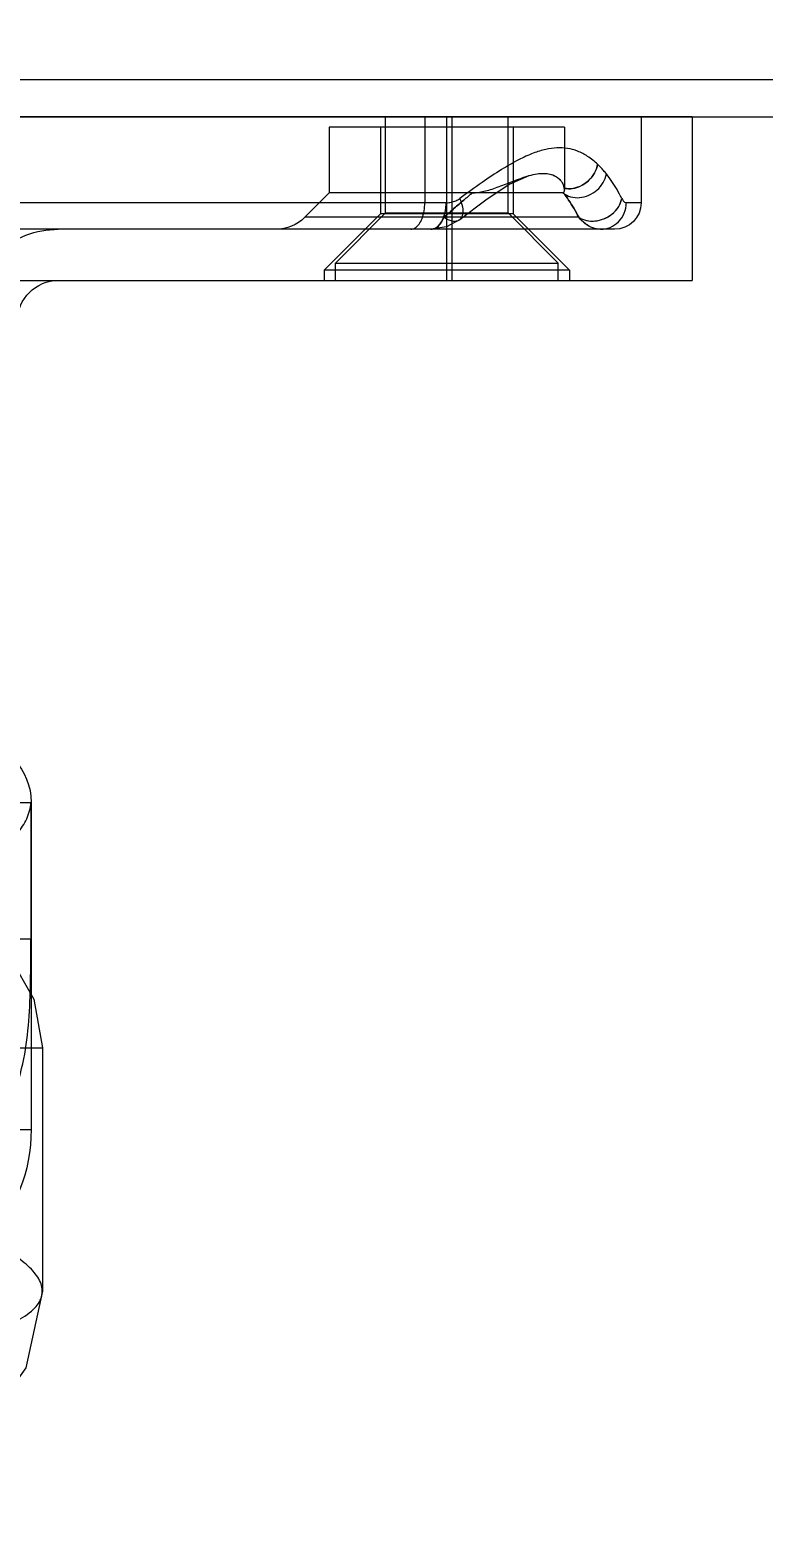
# Model space of a CAD drawing. Header units: millimetres. Extents: x 12325263 to 13848842, y -1463133 to 573208.
# Drawn here: x 12578693.1 to 12578728.9, y -838032.4 to -837959.7 of the extents above; entities that cross this region are included whole.
import ezdxf
from ezdxf.xclip import XClip

# ---------------------------------------------------------------- set-up
doc = ezdxf.new("R2010")
doc.units = ezdxf.units.MM
doc.header["$LTSCALE"] = 1000
doc.header["$XCLIPFRAME"] = 0
for name, color, linetype in [('A-ANNO-DIMS', 83, 'Continuous'), ('fur202301', 252, 'Continuous'), ('WALL', 5, 'Continuous'), ('WALL-SHATCH', 8, 'Continuous'), ('建筑-楼板开洞', 251, 'Continuous')]:
    doc.layers.add(name, color=color, linetype=linetype)
doc.styles.add('_TCH_DIM_T3', font='SIMPLEX.shx', dxfattribs={"width": 0.705882, "bigfont": 'GBCBIG.shx'})
doc.dimstyles.new('_TCH_ARCH&&120', dxfattribs={"dimtxt": 306, "dimasz": 120, "dimexe": 300, "dimexo": 360, "dimgap": 147, "dimtad": 1, "dimdec": 0, "dimzin": 0, "dimdsep": 46, "dimtxsty": '_TCH_DIM_T3', "dimblk": 'ARCHTICK', "dimcen": 0.09, "dimclrt": 7, "dimazin": 2, "dimtfac": 1, "dimtdec": 0, "dimtix": 1, "dimtmove": 2, "dimatfit": 3, "dimfxl": 1, "dimfxlon": 1, "dimtolj": 1, "dimtzin": 0, "dimarcsym": 0})

# ---------------------------------------------------------------- blocks, each defined once
blk = doc.blocks.new('adgshg13-A$C7F010FC0')
at = {"layer": 'WALL-SHATCH'}
h = blk.add_hatch(color=256, dxfattribs=at)
h.dxf.hatch_style = 1
h.paths.add_polyline_path([(-60384.171, -16880.895), (-763.165, 197.479), (12587.619, -13153.304), (12587.619, -157996.02), (-162964.851, -188820.432), (-171262.381, -180522.901), (-171262.381, -31310.898), (-150707.191, -10755.708), (-131860.078, -7980.895), (-99162.381, -7980.895), (-99162.381, -4980.895), (-76620.428, -4980.895), (-70107.652, -16880.895)], flags=16)
h.paths.add_polyline_path([(-60091.229, -16380.895), (-646.877, 646.877), (12987.619, -12987.619), (12987.619, -158331.905), (-163100.584, -189250.384), (-171662.381, -180688.586), (-171662.381, -31145.213), (-150777.896, -10260.728), (-131896.687, -7480.895), (-99562.381, -7480.895), (-99562.381, -4580.895), (-76365.552, -4580.895), (-69907.506, -16380.895)])
blk = doc.blocks.new('A$C4C7A72D3')
at = {"layer": 'WALL', "color": 1}
blk.add_blockref('adgshg13-A$C7F010FC0', (210433.012, 205503.569), dxfattribs=at)
blk = doc.blocks.new('asdgag2019061317133849825')
at = {"color": 1, "lineweight": 9}
for p, q in [((52, -708.4), (1099.2, -708.4)), ((1099.2, -710.2), (51, -710.2))]:
    blk.add_line(p, q, dxfattribs=at)
at = {"color": 1, "lineweight": 0}
for p, q in [((472, -710.2), (472, -718.2)), ((472, -710.2), (544, -710.2)), ((474.5, -710.2), (474.5, -714.4)), ((478.25, -710.7), (478.25, -713.788)), ((478.25, -710.7), (489.75, -710.7)), ((480.75, -710.7), (480.75, -714.95)), ((481, -714.9), (481, -710.2)), ((483.753, -710.2), (483.753, -718.2)), ((484, -718.2), (484, -710.2)), ((485.078, -710.2), (485.078, -714.4)), ((487, -714.9), (487, -710.2)), ((487.25, -710.7), (487.25, -714.95)), ((489.75, -710.7), (489.75, -713.914)), ((474.5, -714.4), (475.224, -714.4)), ((478.306, -713.914), (489.75, -713.914)), ((484.036, -714.4), (505.735, -714.4)), ((489.75, -713.914), (490.95, -715.114)), ((477.545, -715.114), (490.95, -715.114)), ((480.75, -714.95), (478, -717.7)), ((481, -714.9), (478.55, -717.35)), ((480.75, -714.95), (487.25, -714.95)), ((487, -714.9), (481, -714.9)), ((487, -714.9), (489.45, -717.35)), ((487.25, -714.95), (490, -717.7)), ((475.8, -715.7), (540.2, -715.7)), ((483.357, -715.22), (484.017, -715.574)), ((484.016, -715.574), (484.782, -715.7)), ((478.55, -718.2), (478.55, -717.35)), ((489.45, -717.35), (478.55, -717.35)), ((489.45, -718.2), (489.45, -717.35)), ((478, -717.7), (478, -718.2)), ((478, -717.7), (490, -717.7)), ((490, -717.7), (490, -718.2)), ((503, -718.2), (472, -718.2)), ((489.45, -718.2), (478.55, -718.2)), ((544, -718.2), (503, -718.2)), ((504.326, -743.72), (504.326, -759.719)), ((530.331, -743.72), (504.326, -743.72)), ((504.338, -743.72), (504.338, -750.387)), ((507.15, -750.387), (504.338, -750.387)), ((503.78, -755.72), (503.78, -767.628)), ((505.246, -755.72), (503.78, -755.72)), ((510.147, -759.719), (504.326, -759.719))]:
    blk.add_line(p, q, dxfattribs=at)
for points in [[(479.991, -713.082), (480.949, -713.516), (482.1, -714.271), (483.357, -715.219)], [(480.004, -713.086), (480.95, -713.517), (482.1, -714.271)], [(509.482, -748.841), (507.218, -749.694), (505.39, -751.253), (504.196, -753.342), (503.78, -755.72)], [(503.78, -767.619), (504.589, -771.37), (506.693, -774.324), (509.134, -776.076), (511.453, -777.053), (513.717, -777.632), (516.025, -777.962), (518.419, -778.075)]]:
    blk.add_lwpolyline(points, dxfattribs=at)
for centre, radius, start, end in [((475.8, -714.4), 1.3, 180, 270), ((492.364, -713.7), 2, 225, 270), ((503, -720.2), 4.5, 48.89309, 90), ((503, -720.2), 2, 0, 90), ((507.326, -743.72), 3, 92.81643, 180), ((512.326, -759.719), 8, 180, 264.23211)]:
    blk.add_arc(centre, radius, start, end, dxfattribs=at)
for points, start_tangent, end_tangent in [([(476.628, -712.521), (477.117, -712.134), (477.607, -711.881), (478.102, -711.746), (478.615, -711.717), (479.161, -711.791), (479.775, -711.979), (480.491, -712.304), (481.323, -712.781), (482.281, -713.414), (483.37, -714.195)], (0.729496, 0.683985), (0.804206, -0.59435)), ([(475.446, -714.195), (475.678, -713.759), (475.927, -713.358), (476.194, -712.995)], (0.439215, 0.898382), (0.622905, 0.782297)), ([(476.194, -712.995), (476.336, -712.825), (476.481, -712.667), (476.628, -712.521)], (0.623672, 0.781686), (0.727747, 0.685846)), ([(478.306, -713.914), (477.947, -714.109), (477.514, -714.151), (477.065, -714.036), (476.662, -713.78), (476.357, -713.417), (476.194, -712.995)], (-0.755687, -0.654933), (-0.189109, 0.981956)), ([(478.306, -713.914), (477.947, -714.109), (477.514, -714.151), (477.065, -714.036), (476.662, -713.78), (476.357, -713.417), (476.194, -712.995)], (-0.755689, -0.654931), (-0.18911, 0.981956)), ([(478.26, -713.692), (477.852, -713.705), (477.45, -713.581), (477.077, -713.323), (476.786, -712.954), (476.628, -712.521)], (-0.975872, -0.218345), (-0.17737, 0.984144)), ([(476.628, -712.521), (476.774, -712.932), (477.036, -713.284), (477.399, -713.555), (477.824, -713.701), (478.26, -713.692)], (0.177369, -0.984144), (0.975872, 0.218345)), ([(482.746, -713.914), (482.478, -713.896), (482.186, -713.842), (481.873, -713.758), (481.537, -713.647), (481.179, -713.514), (480.796, -713.365), (480.386, -713.211), (479.969, -713.076), (479.583, -712.989), (479.244, -712.964), (478.954, -713), (478.697, -713.1), (478.481, -713.269), (478.333, -713.482), (478.26, -713.692)], (-1, -0.000059), (-0.185736, -0.9826)), ([(482.747, -713.914), (482.477, -713.896), (482.185, -713.842), (481.873, -713.758), (481.538, -713.647), (481.179, -713.514), (480.795, -713.365), (480.387, -713.211), (479.973, -713.077), (479.588, -712.99), (479.249, -712.964), (478.958, -712.998), (478.701, -713.098), (478.484, -713.267), (478.333, -713.481), (478.26, -713.692)], (-1, -0.000103), (-0.185731, -0.982601)), ([(478.25, -713.788), (478.26, -713.692)], (0, 1), (0.185758, 0.982595)), ([(478.25, -713.788), (478.26, -713.692)], (0, 1), (0.185757, 0.982596)), ([(475.446, -714.195), (475.38, -714.303), (475.224, -714.4)], (-0.436377, -0.899764), (-0.999601, -0.02823)), ([(476.482, -715.7), (476.01, -715.605), (475.607, -715.334), (475.325, -714.91), (475.224, -714.4)], (-1, -0.000007), (0.000001, 1)), ([(477.545, -715.114), (477.163, -715.271), (476.721, -715.289), (476.277, -715.168), (475.885, -714.923), (475.596, -714.585), (475.446, -714.195)], (-0.834923, -0.550367), (-0.175635, 0.984455)), ([(477.545, -715.114), (477.174, -715.269), (476.764, -715.294), (476.33, -715.191), (475.925, -714.956), (475.614, -714.614), (475.446, -714.195)], (-0.834852, -0.550475), (-0.175602, 0.984461)), ([(477.545, -715.114), (477.79, -714.673), (478.044, -714.273), (478.306, -713.914)], (0.458891, 0.888493), (0.617665, 0.786441)), ([(478.306, -713.914), (478.044, -714.273), (477.79, -714.673), (477.545, -715.114)], (-0.617719, -0.786399), (-0.459157, -0.888355)), ([(478.306, -713.914), (478.25, -713.788)], (-1, 0.000788), (0, 1)), ([(478.306, -713.914), (478.25, -713.788)], (-1, 0.000716), (0, 1)), ([(482.747, -713.914), (483.174, -714.273), (483.637, -714.673), (484.139, -715.114)], (0.772073, -0.635534), (0.749332, -0.662194)), ([(484.139, -715.114), (483.636, -714.673), (483.173, -714.273), (482.747, -713.914)], (-0.749385, 0.662135), (-0.772072, 0.635535)), ([(484.139, -715.114), (483.81, -715.269), (483.536, -715.294), (483.324, -715.191), (483.211, -714.956), (483.222, -714.614), (483.37, -714.195)], (-0.842887, -0.538091), (0.4433, 0.896373)), ([(484.139, -715.114), (483.81, -715.269), (483.537, -715.294), (483.325, -715.191), (483.211, -714.956), (483.222, -714.613), (483.37, -714.195)], (-0.842924, -0.538033), (0.443294, 0.896376)), ([(484.036, -714.4), (483.786, -714.375), (483.559, -714.303), (483.37, -714.195)], (-0.999964, 0.00848), (-0.802713, 0.596366)), ([(484.785, -715.7), (484.553, -715.636), (484.344, -715.452), (484.179, -715.164), (484.072, -714.802), (484.036, -714.4)], (-1, -0.000053), (0, 1)), ([(484.785, -715.7), (484.504, -715.605), (484.264, -715.334), (484.096, -714.91), (484.036, -714.4)], (-1, -0.000048), (-0.000004, 1)), ([(485.767, -715.7), (485.554, -715.636), (485.362, -715.452), (485.209, -715.164), (485.112, -714.802), (485.078, -714.4)], (-1, -0.000052), (0, 1)), ([(476.482, -715.7), (476.863, -715.631), (477.227, -715.43), (477.545, -715.114)], (1, 0.000022), (0.614732, 0.788736)), ([(476.482, -715.7), (476.866, -715.63), (477.23, -715.428), (477.545, -715.114)], (1, 0.000018), (0.614961, 0.788557)), ([(484.785, -715.7), (484.53, -715.63), (484.312, -715.428), (484.139, -715.114)], (-1, 0.00003), (-0.388937, 0.921264)), ([(484.785, -715.7), (484.532, -715.631), (484.313, -715.43), (484.139, -715.114)], (-1, 0.000026), (-0.389757, 0.920918)), ([(506.394, -746.285), (505.616, -745.8), (504.995, -745.217), (504.545, -744.524), (504.338, -743.72)], (-0.89486, 0.446346), (-0.059841, 0.998208)), ([(505.236, -758.134), (504.687, -756.26), (504.444, -754.4), (504.357, -752.518), (504.338, -750.387)], (-0.374384, 0.927274), (-0.00167, 0.999999)), ([(505.236, -759.719), (507.853, -761.058), (510.055, -762.314), (511.872, -763.49), (513.327, -764.592), (514.43, -765.622), (515.179, -766.58), (515.563, -767.463), (515.552, -768.264), (515.108, -768.959), (514.193, -769.518), (512.757, -769.91), (510.775, -770.073), (508.525, -769.952), (506.556, -769.591), (505.112, -769.086), (504.215, -768.505), (503.816, -767.89), (503.844, -767.266), (504.235, -766.639), (504.954, -766.004)], (0.898692, -0.438581), (0.805612, 0.592443))]:
    blk.add_spline(points, degree=3, dxfattribs=dict(at, start_tangent=start_tangent, end_tangent=end_tangent))
blk = doc.blocks.new('sdfgsdffhg')
at = {"layer": 'fur202301', "xscale": -1}
blk.add_blockref('asdgag2019061317133849825', (-1886.439, 36803.061, 0), dxfattribs=at)
blk = doc.blocks.new('_ArchTick')
at = {"color": 0, "linetype": 'ByBlock', "const_width": 0.4}
blk.add_lwpolyline([(-0.5, -0.5), (0.5, 0.5)], dxfattribs=at)
blk = doc.blocks.new('*D4317')
at = {"layer": 'A-ANNO-DIMS', "color": 0, "lineweight": -2, "transparency": 16777216}
for p, q in [((12577996.811, -839035.786), (12577996.811, -839336.786)), ((12582396.811, -839035.786), (12582396.811, -839336.786)), ((12577996.811, -839036.786), (12582396.811, -839036.786))]:
    blk.add_line(p, q, dxfattribs=at)
at = {"layer": 'Defpoints', "color": 0, "transparency": 16777216}
for p in [(12577996.811, -837836.786), (12582396.811, -837836.786), (12582396.811, -839036.786)]:
    blk.add_point(p, dxfattribs=at)
at = {"layer": 'A-ANNO-DIMS', "color": 0, "lineweight": -2, "transparency": 16777216, "xscale": 120, "yscale": 120, "zscale": 120, "rotation": 180}
blk.add_blockref('_ArchTick', (12577996.811, -839036.786), dxfattribs=at)
at = {"layer": 'A-ANNO-DIMS', "color": 0, "lineweight": -2, "transparency": 16777216, "xscale": 120, "yscale": 120, "zscale": 120}
blk.add_blockref('_ArchTick', (12582396.811, -839036.786), dxfattribs=at)
at = {"layer": 'A-ANNO-DIMS', "color": 7, "transparency": 16777216, "insert": (12580196.811, -838736.786), "char_height": 306, "attachment_point": 5, "style": '_TCH_DIM_T3'}
blk.add_mtext('\\A1;4400', dxfattribs=at)

msp = doc.modelspace()

# ---------------------------------------------------------------- block references
ref = msp.add_blockref('A$C4C7A72D3', (12385714.853, -906209.521), dxfattribs=dict(rotation=350.041249254255))
XClip(ref).set_block_clipping_path([(223442.8584877662, 85923.1187333744), (220542.7961432356, 85923.1422391906), (220542.8579492103, 89292.823275506), (211526.9150355905, 89292.8101311298), (210631.4331447985, 94392.8080583527), (206113.3685902953, 94392.8025418455), (206001.4315187763, 95030.3127344656), (204376.2826588508, 94744.9613686837), (203364.4570056833, 100506.9030052917), (197947.3947122637, 99555.7482674252), (192482.3428474721, 130679.4765393781), (190118.7804593667, 130264.4504016289), (191623.4071957469, 121695.6427078634), (177046.6486519482, 119136.2011700841), (175707.6223907359, 126760.8483765714), (173902.988371335, 128026.4039125028), (169528.3854461554, 127258.2903269802), (169070.0967394859, 129868.3614864857), (163308.2517458182, 128856.6693391807), (163766.52659606, 126246.6171700556), (159679.1795131005, 125528.9180921423), (170669.6888374612, 62935.797914044), (167222.1989369914, 62330.4650948944), (167939.7759490944, 58243.6808593175), (171386.9528796654, 58848.2912487988), (172857.0656793863, 50477.0032648193), (165962.5026008021, 49266.4230898353), (168037.7813034765, 37447.1796448426), (140649.9584970828, 32638.2390106404), (115387.9799239188, 28202.5781787895), (95598.7254695911, 140907.4332163476), (226939.476109907, 163968.8668500402), (240128.6952811591, 88852.8973128139)])

# ---------------------------------------------------------------- next in the draw order: hatches: boundary and pattern name
at = {"layer": '建筑-楼板开洞'}
h = msp.add_hatch(dxfattribs=at)
h.set_pattern_fill('DASH', color=256, scale=500)
h.set_pattern_definition([(0, (0, 0), (476.25, 476.25), [476.25, -476.25])])
h.paths.add_polyline_path([(12597696.741, -842386.786), (12590696.811, -842386.901), (12590697.067, -843986.786), (12595796.811, -843986.852), (12595797.067, -849736.852), (12588796.811, -849736.786), (12588796.811, -851936.786), (12564896.811, -851936.786), (12564896.811, -816186.786), (12568846.811, -816186.786), (12568846.811, -816040), (12568846.811, -807536.786), (12574696.829, -807536.802), (12574696.771, -810386.786), (12575896.811, -810386.786), (12579055.235, -810386.784), (12580496.915, -811828.207), (12580696.915, -819086.85), (12595696.917, -819086.721), (12595696.898, -812786.786), (12597696.659, -812786.786)])

# ---------------------------------------------------------------- next in the draw order: block references
msp.add_blockref('sdfgsdffhg', (12581083.899, -874056.804, 0))

# ---------------------------------------------------------------- next in the draw order: dimensions: what is measured, and where the dimension line sits
at = {"layer": 'A-ANNO-DIMS'}
dim = msp.add_aligned_dim(p1=(12577996.811, -837836.786), p2=(12582396.811, -837836.786), distance=-1200, dimstyle='_TCH_ARCH&&120', dxfattribs=at)
dim.commit()
dim.dimension.update_dxf_attribs({"geometry": '*D4317', "text_midpoint": (12580196.811, -838736.786)})

doc.saveas('drawing.dxf')
